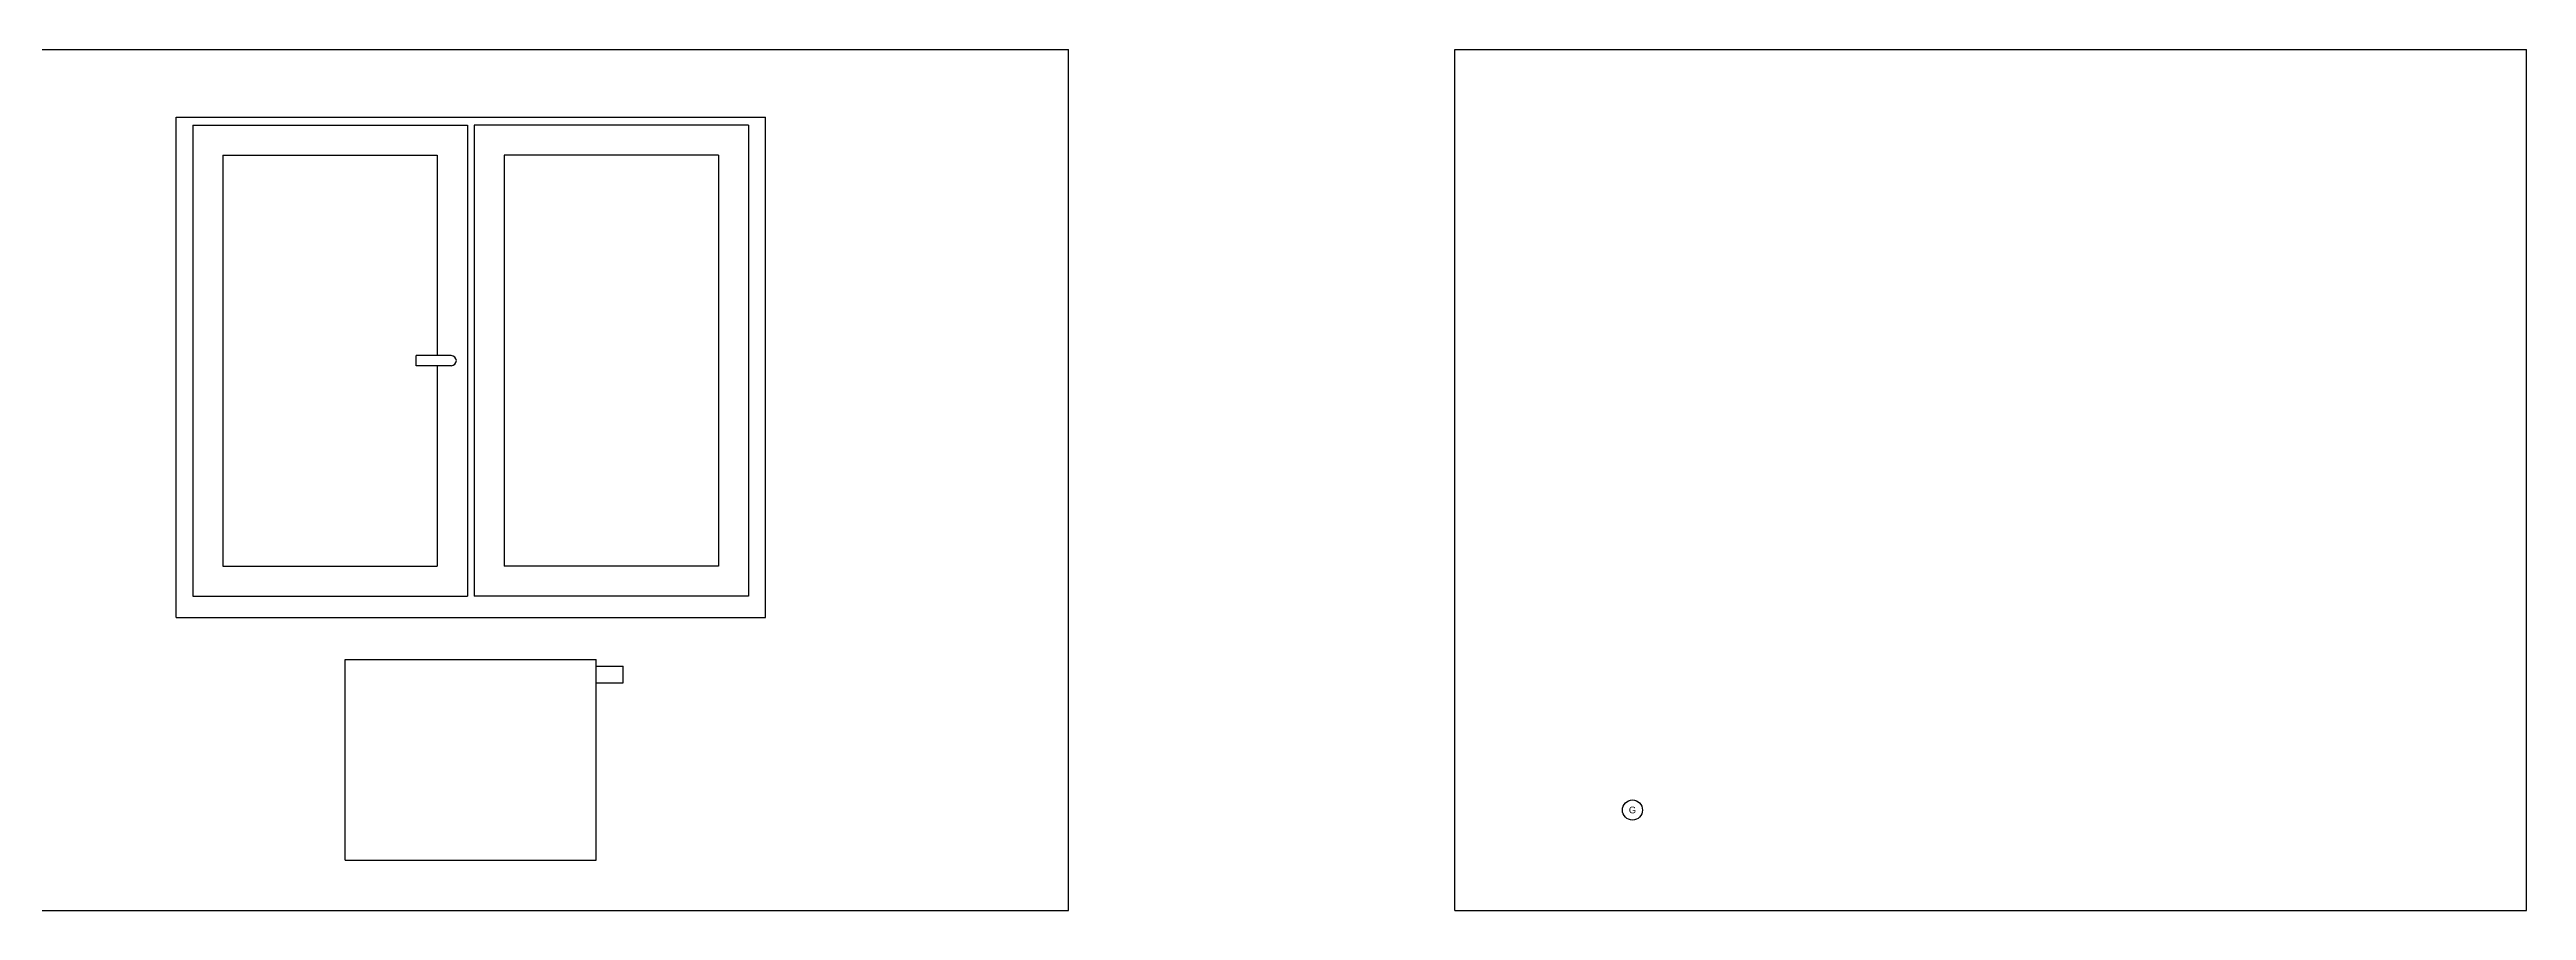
# Model space of a CAD drawing. Header units: millimetres. Extents: x 12 to 4621, y 1861 to 4393.
# Drawn here: x 1201 to 1941, y 3338 to 3595 of the extents above; entities that cross this region are included whole.
import ezdxf

# ---------------------------------------------------------------- set-up
doc = ezdxf.new("R2010")
doc.units = ezdxf.units.MM

# ---------------------------------------------------------------- blocks, each defined once
blk = doc.blocks.new('Z$W@#22704')
blk.add_circle((3, 3), 3)
at = {"insert": (3, 3), "char_height": 2, "width": 3.9163, "attachment_point": 5}
blk.add_mtext('{\\fArial|b0|i0|c238|p0;G}', dxfattribs=at)

msp = doc.modelspace()

# ---------------------------------------------------------------- linework, layer by layer
for p, q in [((1123.98, 3595.25), (1505.18, 3595.25)), ((1505.18, 3338.05), (1505.18, 3595.25)), ((1620.65, 3595.25), (1940.65, 3595.25)), ((1620.65, 3338.05), (1620.65, 3595.25)), ((1940.65, 3338.05), (1940.65, 3595.25)), ((1238.68, 3425.55), (1238.68, 3575.05)), ((1238.68, 3575.05), (1414.68, 3575.05)), ((1414.68, 3425.55), (1414.68, 3575.05)), ((1243.68, 3572.65), (1243.68, 3431.95)), ((1243.68, 3572.65), (1325.68, 3572.65)), ((1325.68, 3572.65), (1325.68, 3431.95)), ((1327.68, 3572.65), (1327.68, 3431.95)), ((1409.68, 3572.65), (1327.68, 3572.65)), ((1409.68, 3572.65), (1409.68, 3431.95)), ((1252.68, 3563.65), (1316.68, 3563.65)), ((1252.68, 3563.65), (1252.68, 3440.95)), ((1316.68, 3563.65), (1316.68, 3503.8)), ((1336.68, 3563.65), (1336.68, 3440.95)), ((1400.68, 3563.65), (1336.68, 3563.65)), ((1400.68, 3563.65), (1400.68, 3440.95)), ((1310.4, 3500.8), (1310.4, 3503.8)), ((1320.9, 3503.8), (1310.4, 3503.8)), ((1320.9, 3500.8), (1310.4, 3500.8)), ((1316.68, 3500.8), (1316.68, 3440.95)), ((1252.68, 3440.95), (1316.68, 3440.95)), ((1400.68, 3440.95), (1336.68, 3440.95)), ((1238.68, 3425.55), (1414.68, 3425.55)), ((1243.68, 3431.95), (1325.68, 3431.95)), ((1409.68, 3431.95), (1327.68, 3431.95)), ((1289.18, 3353.05), (1289.18, 3413.05)), ((1289.18, 3413.05), (1364.18, 3413.05)), ((1364.18, 3353.05), (1364.18, 3413.05)), ((1364.18, 3411.05), (1372.18, 3411.05)), ((1372.18, 3406.05), (1372.18, 3411.05)), ((1364.18, 3406.05), (1372.18, 3406.05)), ((1289.18, 3353.05), (1364.18, 3353.05)), ((1123.98, 3338.05), (1505.18, 3338.05)), ((1620.65, 3338.05), (1940.65, 3338.05))]:
    msp.add_line(p, q)
msp.add_arc((1320.9, 3502.3), 1.5, 270, 90)

# ---------------------------------------------------------------- block references
msp.add_blockref('Z$W@#22704', (1670.65, 3365.05))

doc.saveas('drawing.dxf')
